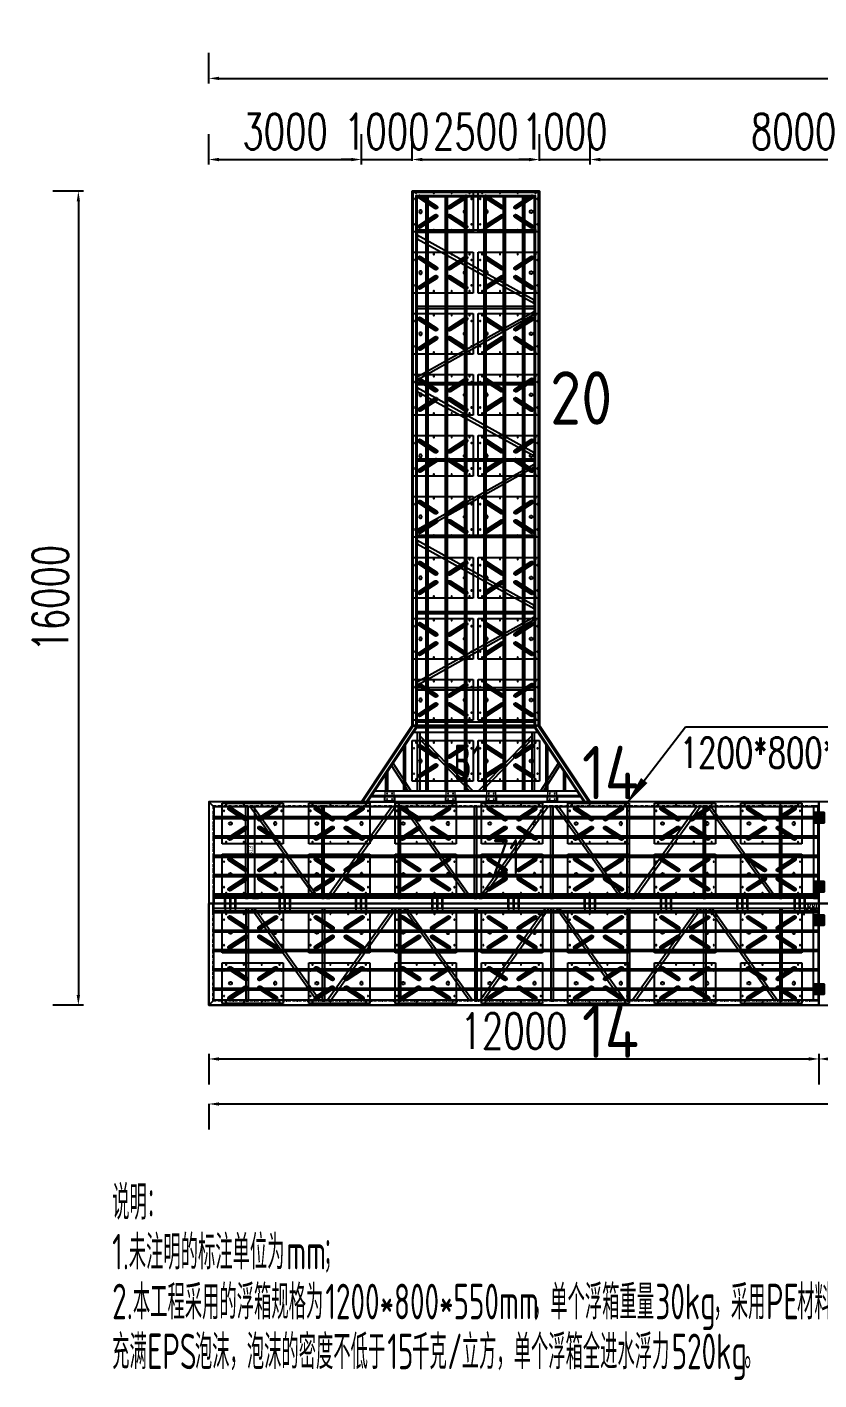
# Model space of a CAD drawing. Extents: x -89702 to 926017, y -610001 to -56924.
# Drawn here: x 871800 to 887376, y -236996 to -210400 of the extents above; entities that cross this region are included whole.
import ezdxf

# ---------------------------------------------------------------- set-up
doc = ezdxf.new("R2010")
doc.units = 0
doc.header["$LTSCALE"] = 10
doc.header["$MEASUREMENT"] = 0
doc.linetypes.add('__BORDER__', pattern=[21, 6, -3, 6, -3, 0, -3])
for name, color, linetype in [('DIM_LEAD', 3, 'Continuous'), ('L-TEXT文字标注', 7, 'Continuous'), ('PUB_DIM', 3, 'Continuous'), ('PUB_TEXT', 7, 'Continuous'), ('W-_ANTICOLLISION防撞措施', 6, 'Continuous'), ('W-ALUMINUM_FRAME铝架', 30, 'Continuous'), ('W-FLOAT_BOWL浮筒', 253, 'Continuous'), ('W-STEEL_FRAME钢架', 3, 'Continuous'), ('W-STEEL_KEEL钢龙骨', 5, 'Continuous'), ('塑木板', 32, 'Continuous')]:
    doc.layers.add(name, color=color, linetype=linetype)
doc.layers.add('文字标注', color=7, linetype='Continuous', lineweight=18)
doc.styles.add('_TCH_DIM', font='SIMPLEX', dxfattribs={"bigfont": 'GBCBIG'})
doc.styles.add('_TCH_DIM_T3', font='arial.ttf', dxfattribs={"width": 0.705882})
doc.styles.get("Standard").update_dxf_attribs({"font": 'gbenor.shx', "bigfont": 'gbcbig.shx'})
doc.styles.add('STANDARD_T3', font='simplex.shx', dxfattribs={"width": 0.7, "bigfont": 'gbcbig.shx'})
doc.dimstyles.new('_TCH_ARCH&&30', dxfattribs={"dimtxt": 89.25, "dimasz": 30, "dimexe": 75, "dimexo": 90, "dimgap": 37.875, "dimtad": 1, "dimdec": 0, "dimzin": 0, "dimdsep": 46, "dimtxsty": '_TCH_DIM_T3', "dimblk": 'ARCHTICK', "dimcen": 0.09, "dimclrt": 7, "dimazin": 2, "dimtfac": 1, "dimtdec": 0, "dimtix": 1, "dimtmove": 2, "dimatfit": 3, "dimfxl": 0, "dimtolj": 1, "dimtzin": 0, "dimarcsym": 0})
doc.dimstyles.new('W&&200', dxfattribs={"dimtxt": 700, "dimasz": 200, "dimexe": 500, "dimexo": 600, "dimgap": 200, "dimtad": 1, "dimdec": 0, "dimzin": 0, "dimdsep": 46, "dimtxsty": 'STANDARD_T3', "dimcen": 0.09, "dimclrd": 1, "dimclre": 1, "dimclrt": 7, "dimazin": 2, "dimtfac": 1, "dimtdec": 0, "dimtix": 1, "dimtmove": 2, "dimatfit": 3, "dimfxl": 0, "dimtolj": 1, "dimtzin": 0, "dimarcsym": 0})
doc.dimstyles.new('W&&30', dxfattribs={"dimtxt": 105, "dimasz": 30, "dimexe": 75, "dimexo": 90, "dimgap": 30, "dimtad": 1, "dimdec": 0, "dimzin": 0, "dimdsep": 46, "dimtxsty": 'STANDARD_T3', "dimcen": 0.09, "dimclrd": 1, "dimclre": 1, "dimclrt": 7, "dimazin": 2, "dimtfac": 1, "dimtdec": 0, "dimtix": 1, "dimtmove": 2, "dimatfit": 3, "dimfxl": 0, "dimtolj": 1, "dimtzin": 0, "dimarcsym": 0})

# ---------------------------------------------------------------- blocks, each defined once
blk = doc.blocks.new('fx1200')
for p, q in [((1200, 276), (0, 276)), ((0, 276), (0, -524)), ((1200, -524), (1200, 276)), ((121, 187), (116, 177)), ((116, 177), (118, 165)), ((118, 165), (121, 155)), ((128, 196), (121, 187)), ((121, 155), (129, 147)), ((126, 172), (129, 182)), ((128, 162), (126, 172)), ((139, 201), (128, 196)), ((134, 155), (128, 162)), ((129, 182), (136, 190)), ((129, 172), (131, 180)), ((131, 164), (129, 172)), ((137, 159), (129, 147)), ((129, 147), (453, -63)), ((131, 180), (137, 187)), ((137, 159), (131, 164)), ((134, 155), (458, -56)), ((136, 190), (145, 192)), ((137, 187), (145, 189)), ((153, 185), (137, 159)), ((461, -53), (137, 159)), ((150, 201), (139, 201)), ((145, 192), (155, 189)), ((145, 189), (153, 185)), ((159, 197), (150, 201)), ((159, 197), (153, 185)), ((153, 185), (477, -24)), ((478, -21), (155, 189)), ((483, -12), (159, 197)), ((1041, 197), (717, -12)), ((1045, 189), (722, -21)), ((723, -24), (1047, 185)), ((1064, 159), (741, -53)), ((742, -56), (1066, 155)), ((747, -63), (1071, 147)), ((1052, 201), (1041, 197)), ((1047, 185), (1041, 197)), ((1045, 189), (1055, 192)), ((1047, 185), (1055, 189)), ((1047, 185), (1064, 159)), ((1063, 201), (1052, 201)), ((1055, 192), (1064, 190)), ((1055, 189), (1063, 187)), ((1072, 196), (1063, 201)), ((1063, 187), (1069, 180)), ((1064, 190), (1072, 182)), ((1069, 164), (1064, 159)), ((1064, 159), (1071, 147)), ((1072, 162), (1066, 155)), ((1069, 180), (1071, 172)), ((1071, 172), (1069, 164)), ((1071, 147), (1079, 155)), ((1080, 187), (1072, 196)), ((1072, 182), (1076, 172)), ((1076, 172), (1072, 162)), ((1079, 155), (1084, 165)), ((1084, 177), (1080, 187)), ((1084, 165), (1084, 177)), ((453, -184), (129, -393)), ((132, -123), (134, -113)), ((134, -135), (132, -123)), ((134, -113), (140, -103)), ((140, -145), (134, -135)), ((458, -192), (134, -402)), ((137, -405), (461, -195)), ((140, -103), (150, -96)), ((150, -150), (140, -145)), ((150, -96), (161, -95)), ((161, -153), (150, -150)), ((477, -222), (153, -433)), ((155, -437), (478, -225)), ((159, -443), (483, -234)), ((161, -95), (171, -96)), ((171, -150), (161, -153)), ((171, -96), (180, -103)), ((180, -145), (171, -150)), ((180, -103), (187, -113)), ((187, -135), (180, -145)), ((187, -113), (188, -123)), ((188, -123), (187, -135)), ((461, -53), (453, -63)), ((453, -63), (464, -68)), ((464, -180), (453, -184)), ((453, -184), (461, -195)), ((467, -59), (458, -56)), ((458, -192), (467, -189)), ((461, -53), (477, -24)), ((469, -54), (461, -53)), ((461, -195), (469, -192)), ((461, -195), (477, -222)), ((464, -68), (475, -68)), ((475, -180), (464, -180)), ((478, -56), (467, -59)), ((467, -189), (478, -190)), ((475, -53), (469, -54)), ((469, -192), (475, -194)), ((482, -48), (475, -53)), ((475, -68), (485, -63)), ((485, -185), (475, -180)), ((475, -194), (482, -200)), ((483, -12), (477, -24)), ((477, -24), (482, -31)), ((482, -217), (477, -222)), ((477, -222), (483, -234)), ((478, -21), (485, -29)), ((485, -49), (478, -56)), ((478, -190), (485, -199)), ((485, -219), (478, -225)), ((482, -31), (485, -39)), ((485, -39), (482, -48)), ((482, -200), (485, -209)), ((485, -209), (482, -217)), ((491, -21), (483, -12)), ((483, -234), (491, -225)), ((485, -29), (488, -39)), ((488, -39), (485, -49)), ((485, -63), (493, -54)), ((493, -194), (485, -185)), ((485, -199), (488, -209)), ((488, -209), (485, -219)), ((496, -31), (491, -21)), ((491, -225), (496, -215)), ((493, -54), (496, -43)), ((496, -204), (493, -194)), ((496, -43), (496, -31)), ((496, -215), (496, -204)), ((709, -21), (704, -31)), ((704, -31), (704, -43)), ((704, -43), (707, -54)), ((707, -194), (704, -204)), ((704, -204), (704, -215)), ((704, -215), (709, -225)), ((707, -54), (715, -63)), ((715, -185), (707, -194)), ((717, -12), (709, -21)), ((709, -225), (717, -234)), ((712, -39), (715, -29)), ((715, -49), (712, -39)), ((712, -209), (715, -199)), ((715, -219), (712, -209)), ((715, -29), (722, -21)), ((723, -56), (715, -49)), ((715, -63), (725, -68)), ((725, -180), (715, -185)), ((715, -199), (723, -190)), ((722, -225), (715, -219)), ((717, -12), (723, -24)), ((717, -39), (718, -31)), ((718, -48), (717, -39)), ((717, -209), (718, -200)), ((718, -217), (717, -209)), ((723, -222), (717, -234)), ((717, -234), (1041, -443)), ((718, -31), (723, -24)), ((725, -53), (718, -48)), ((718, -200), (725, -194)), ((723, -222), (718, -217)), ((722, -225), (1045, -437)), ((741, -53), (723, -24)), ((733, -59), (723, -56)), ((723, -190), (733, -189)), ((741, -195), (723, -222)), ((1047, -433), (723, -222)), ((733, -54), (725, -53)), ((725, -68), (736, -68)), ((736, -180), (725, -180)), ((725, -194), (733, -192)), ((741, -53), (733, -54)), ((742, -56), (733, -59)), ((733, -189), (742, -192)), ((733, -192), (741, -195)), ((736, -68), (747, -63)), ((747, -184), (736, -180)), ((741, -53), (747, -63)), ((747, -184), (741, -195)), ((741, -195), (1064, -405)), ((1066, -402), (742, -192)), ((1071, -393), (747, -184)), ((1015, -113), (1012, -123)), ((1012, -123), (1015, -135)), ((1020, -103), (1015, -113)), ((1015, -135), (1020, -145)), ((1029, -96), (1020, -103)), ((1020, -145), (1029, -150)), ((1041, -95), (1029, -96)), ((1029, -150), (1041, -153)), ((1050, -96), (1041, -95)), ((1041, -153), (1050, -150)), ((1060, -103), (1050, -96)), ((1050, -150), (1060, -145)), ((1066, -113), (1060, -103)), ((1060, -145), (1066, -135)), ((1068, -123), (1066, -113)), ((1066, -135), (1068, -123)), ((0, -524), (1200, -524)), ((118, -412), (116, -423)), ((116, -423), (121, -435)), ((121, -402), (118, -412)), ((129, -393), (121, -402)), ((121, -435), (128, -443)), ((126, -420), (128, -410)), ((129, -430), (126, -420)), ((128, -410), (134, -402)), ((128, -443), (139, -448)), ((129, -393), (137, -405)), ((129, -420), (131, -412)), ((131, -428), (129, -420)), ((136, -437), (129, -430)), ((131, -412), (137, -405)), ((137, -433), (131, -428)), ((145, -438), (136, -437)), ((153, -433), (137, -405)), ((145, -435), (137, -433)), ((139, -448), (150, -448)), ((153, -433), (145, -435)), ((155, -437), (145, -438)), ((150, -448), (159, -443)), ((153, -433), (159, -443)), ((1041, -443), (1047, -433)), ((1041, -443), (1052, -448)), ((1055, -438), (1045, -437)), ((1047, -433), (1064, -405)), ((1055, -435), (1047, -433)), ((1052, -448), (1063, -448)), ((1063, -433), (1055, -435)), ((1064, -437), (1055, -438)), ((1069, -428), (1063, -433)), ((1063, -448), (1072, -443)), ((1071, -393), (1064, -405)), ((1064, -405), (1069, -412)), ((1072, -430), (1064, -437)), ((1066, -402), (1072, -410)), ((1069, -412), (1071, -420)), ((1071, -420), (1069, -428)), ((1079, -402), (1071, -393)), ((1072, -410), (1076, -420)), ((1076, -420), (1072, -430)), ((1072, -443), (1080, -435)), ((1084, -412), (1079, -402)), ((1080, -435), (1084, -423)), ((1084, -423), (1084, -412))]:
    blk.add_line(p, q)
for centre in [(35, 126), (75, 241), (425, 241), (775, 241), (1125, 241), (1165, 126), (35, -374), (75, -489), (425, -489), (775, -489), (1125, -489), (1165, -374)]:
    blk.add_circle(centre, 7)
blk = doc.blocks.new('*U2210')
at = {"layer": 'W-FLOAT_BOWL浮筒', "xscale": -1, "rotation": 180}
for p in [(-1250, -124), (50, -124)]:
    blk.add_blockref('fx1200', p, dxfattribs=at)
blk = doc.blocks.new('*U2211')
at = {"layer": 'W-FLOAT_BOWL浮筒', "color": 0, "linetype": 'ByBlock', "lineweight": -2, "transparency": 16777216}
for p in [(0, 0), (0, -1200), (0, -2400), (0, -3600), (0, -4800), (0, -6000), (0, -7200), (0, -8400), (0, -9600), (0, -10800)]:
    blk.add_blockref('*U2210', p, dxfattribs=at)
blk = doc.blocks.new('*D2281')
at = {"layer": 'Defpoints', "color": 0, "linetype": 'ByBlock', "transparency": 16777216}
for p in [(875376, -229628), (887376, -229628), (887376, -230686)]:
    blk.add_point(p, dxfattribs=at)
at = {"layer": 'W-_ANTICOLLISION防撞措施', "color": 1, "linetype": 'ByBlock', "lineweight": -2, "transparency": 16777216}
for p, q in [((875376, -230586), (875376, -231186)), ((887376, -230586), (887376, -231186)), ((875576, -230686), (887176, -230686))]:
    blk.add_line(p, q, dxfattribs=at)
at = {"layer": 'W-_ANTICOLLISION防撞措施', "color": 1, "linetype": 'ByBlock', "transparency": 16777216}
for points in [[(875576, -230652), (875576, -230719), (875376, -230686)], [(887176, -230652), (887176, -230719), (887376, -230686)]]:
    blk.add_solid(points, dxfattribs=at)
at = {"layer": 'W-_ANTICOLLISION防撞措施', "color": 7, "linetype": 'ByBlock', "transparency": 16777216, "insert": (881376, -230136), "char_height": 700, "attachment_point": 5, "style": 'STANDARD_T3'}
blk.add_mtext('\\A1;12000', dxfattribs=at)
blk = doc.blocks.new('*D2282')
at = {"layer": 'Defpoints', "color": 0, "linetype": 'ByBlock', "transparency": 16777216}
for p in [(887376, -229628), (898876, -229628), (898876, -230686)]:
    blk.add_point(p, dxfattribs=at)
at = {"layer": 'W-_ANTICOLLISION防撞措施', "color": 1, "linetype": 'ByBlock', "lineweight": -2, "transparency": 16777216}
for p, q in [((887376, -230586), (887376, -231186)), ((898876, -230586), (898876, -231186)), ((887576, -230686), (898676, -230686))]:
    blk.add_line(p, q, dxfattribs=at)
at = {"layer": 'W-_ANTICOLLISION防撞措施', "color": 1, "linetype": 'ByBlock', "transparency": 16777216}
for points in [[(887576, -230652), (887576, -230719), (887376, -230686)], [(898676, -230652), (898676, -230719), (898876, -230686)]]:
    blk.add_solid(points, dxfattribs=at)
at = {"layer": 'W-_ANTICOLLISION防撞措施', "color": 7, "linetype": 'ByBlock', "transparency": 16777216, "insert": (893126, -230136), "char_height": 700, "attachment_point": 5, "style": 'STANDARD_T3'}
blk.add_mtext('\\A1;11500', dxfattribs=at)
blk = doc.blocks.new('01')
h = blk.add_hatch()
h.set_pattern_fill('HOUND', color=77, scale=5)
h.set_pattern_definition([(0, (0, 0), (31.75, 7.9375), [127, -63.5]), (90, (0, 0), (-7.9375, -31.75), [127, -63.5])])
h.paths.add_polyline_path([(50227, 12928), (50227, 12728), (50427, 12728), (50427, 12928)])
h.paths.add_polyline_path([(50382, 12893, -1), (50402, 12893, -1)], flags=16)
h.paths.add_polyline_path([(50252, 12893, -1), (50272, 12893, -1)], flags=16)
h.paths.add_polyline_path([(50402, 12763, -1), (50382, 12763, -1)], flags=16)
h.paths.add_polyline_path([(50272, 12763, -1), (50252, 12763, -1)], flags=16)
at = {"color": 251}
blk.add_lwpolyline([(50227, 12928), (50427, 12928), (50427, 12728), (50227, 12728)], close=True, dxfattribs=at)
at = {"color": 6}
for centre in [(50262, 12893), (50262, 12763), (50392, 12893), (50392, 12763)]:
    blk.add_circle(centre, 10, dxfattribs=at)
blk = doc.blocks.new('*D2304')
at = {"layer": 'Defpoints', "color": 0, "transparency": 16777216}
for p in [(887376, -227628), (887076, -227728), (887076, -227781)]:
    blk.add_point(p, dxfattribs=at)
at = {"layer": 'W-STEEL_FRAME钢架', "color": 1, "lineweight": -2, "transparency": 16777216}
for p, q in [((887076, -227818), (887076, -227856)), ((887346, -227781), (887106, -227781)), ((887376, -227718), (887376, -227856))]:
    blk.add_line(p, q, dxfattribs=at)
at = {"layer": 'W-STEEL_FRAME钢架', "color": 1, "transparency": 16777216}
for points in [[(887106, -227776), (887106, -227786), (887076, -227781)], [(887346, -227776), (887346, -227786), (887376, -227781)]]:
    blk.add_solid(points, dxfattribs=at)
at = {"layer": 'W-STEEL_FRAME钢架', "color": 7, "transparency": 16777216, "insert": (887226, -227698), "char_height": 105, "attachment_point": 5, "style": 'STANDARD_T3'}
blk.add_mtext('\\A1;300', dxfattribs=at)
blk = doc.blocks.new('*U2225')
at = {"color": 4}
blk.add_lwpolyline([(5957, 18), (-5957, 17), (-5957, -18), (5957, -17)], close=True, dxfattribs=at)
blk = doc.blocks.new('*U2226')
at = {"layer": 'W-STEEL_KEEL钢龙骨', "color": 0, "linetype": 'ByBlock', "lineweight": -2, "transparency": 16777216}
for p in [(0, 1520), (0, 1140), (0, 760), (0, 380), (0, 0)]:
    blk.add_blockref('*U2225', p, dxfattribs=at)
blk = doc.blocks.new('*U2223')
at = {"color": 1}
blk.add_lwpolyline([(25, 906.5), (-25, 906.5), (-25, -906.5), (25, -906.5)], close=True, dxfattribs=at)
blk = doc.blocks.new('*U2224')
at = {"layer": 'W-ALUMINUM_FRAME铝架', "color": 0, "linetype": 'ByBlock', "lineweight": -2, "transparency": 16777216}
for p in [(0, 0), (1500, 0), (3000, 0), (4500, 0), (6000, 0), (7500, 0), (9000, 0), (10500, 0)]:
    blk.add_blockref('*U2223', p, dxfattribs=at)
blk = doc.blocks.new('1')
at = {"lineweight": -3}
for p, q in [((-1521938, 1214338), (-1521935, 1214338)), ((-1521938, 1214336), (-1521931, 1214336)), ((-1521938, 1214336), (-1521914, 1214336)), ((-1521938, 1214136), (-1521931, 1214136)), ((-1521938, 1214136), (-1521914, 1214136)), ((-1521938, 1214134), (-1521935, 1214134)), ((-1521936, 1214341), (-1521936, 1214346)), ((-1521936, 1214346), (-1521916, 1214346)), ((-1521935, 1214341), (-1521936, 1214341)), ((-1521935, 1214131), (-1521936, 1214131)), ((-1521936, 1214131), (-1521936, 1214126)), ((-1521936, 1214126), (-1521916, 1214126)), ((-1521934, 1214347), (-1521932, 1214347)), ((-1521934, 1214125), (-1521932, 1214125)), ((-1521933, 1214352), (-1521931, 1214355)), ((-1521933, 1214136), (-1521933, 1214352)), ((-1521919, 1214352), (-1521933, 1214352)), ((-1521932, 1214347), (-1521919, 1214347)), ((-1521932, 1214346), (-1521932, 1214341)), ((-1521932, 1214126), (-1521932, 1214131)), ((-1521932, 1214125), (-1521919, 1214125)), ((-1521921, 1214355), (-1521931, 1214355)), ((-1521919, 1214352), (-1521921, 1214355)), ((-1521919, 1214347), (-1521921, 1214347)), ((-1521921, 1214346), (-1521921, 1214341)), ((-1521921, 1214126), (-1521921, 1214131)), ((-1521919, 1214125), (-1521921, 1214125)), ((-1521919, 1214136), (-1521919, 1214352)), ((-1521917, 1214341), (-1521916, 1214341)), ((-1521914, 1214338), (-1521917, 1214338)), ((-1521914, 1214134), (-1521917, 1214134)), ((-1521917, 1214131), (-1521916, 1214131)), ((-1521916, 1214341), (-1521916, 1214346)), ((-1521916, 1214131), (-1521916, 1214126))]:
    blk.add_line(p, q, dxfattribs=at)
at = {"color": 1}
for p, q in [((-1521936, 1214346), (-1521934, 1214347)), ((-1521919, 1214347), (-1521916, 1214346))]:
    blk.add_line(p, q, dxfattribs=at)
at = {"color": 6, "lineweight": -3}
for p, q in [((-1521931, 1214136), (-1521931, 1214355)), ((-1521921, 1214136), (-1521921, 1214355))]:
    blk.add_line(p, q, dxfattribs=at)
at = {"lineweight": -3}
for points in [[(-1521933, 1214336), (-1521938, 1214336), (-1521938, 1214338), (-1521914, 1214338), (-1521914, 1214336), (-1521919, 1214336)], [(-1521933, 1214136), (-1521938, 1214136), (-1521938, 1214134), (-1521914, 1214134), (-1521914, 1214136), (-1521919, 1214136)], [(-1521935, 1214338), (-1521935, 1214341), (-1521917, 1214341), (-1521917, 1214338)], [(-1521935, 1214134), (-1521935, 1214131), (-1521917, 1214131), (-1521917, 1214134)]]:
    blk.add_lwpolyline(points, dxfattribs=at)
for centre, radius, start, end in [((-1521934, 1214129), 3.22, 223.6028, 316.3972), ((-1521926, 1214140), 14.7, 248.7607, 291.2393), ((-1521919, 1214129), 3.22, 223.6028, 316.3972)]:
    blk.add_arc(centre, radius, start, end, dxfattribs=at)
blk = doc.blocks.new('*U2221')
at = {"color": 4}
blk.add_lwpolyline([(-5957, 18), (5957, 17), (5957, -18), (-5957, -17)], close=True, dxfattribs=at)
blk = doc.blocks.new('*U2222')
at = {"layer": 'W-STEEL_KEEL钢龙骨', "color": 0, "linetype": 'ByBlock', "lineweight": -2, "transparency": 16777216}
for p in [(0, 1520), (0, 1140), (0, 760), (0, 380), (0, 0)]:
    blk.add_blockref('*U2221', p, dxfattribs=at)
blk = doc.blocks.new('*U2219')
at = {"color": 1}
blk.add_lwpolyline([(25, 906.5), (-25, 906.5), (-25, -906.5), (25, -906.5)], close=True, dxfattribs=at)
blk = doc.blocks.new('*U2220')
at = {"layer": 'W-ALUMINUM_FRAME铝架', "color": 0, "linetype": 'ByBlock', "lineweight": -2, "transparency": 16777216}
for p in [(0, 0), (1500, 0), (3000, 0), (4500, 0), (6000, 0), (7500, 0), (9000, 0), (10500, 0)]:
    blk.add_blockref('*U2219', p, dxfattribs=at)
blk = doc.blocks.new('*U1329')
at = {"color": 1, "lineweight": 5}
blk.add_lwpolyline([(-87, -84.75), (87, -84.75, 0.41421356), (92, -79.75), (92, 79.75, 0.41421356), (87, 84.75), (-87, 84.75, 0.41421356), (-92, 79.75), (-92, -79.75, 0.41421356)], format="xyb", close=True, dxfattribs=at)
for centre in [(-55, 50.25), (55, 50.25), (-55, -49.75), (55, -49.75)]:
    blk.add_circle(centre, 10, dxfattribs=at)
blk = doc.blocks.new('*U2250')
at = {"layer": 'W-STEEL_FRAME钢架', "color": 1, "linetype": 'ByBlock'}
blk.add_lwpolyline([(-25, 1150), (25, 1150), (25, -1150), (-25, -1150)], close=True, dxfattribs=at)
blk = doc.blocks.new('*U2234')
at = {"layer": 'W-ALUMINUM_FRAME铝架', "color": 0, "linetype": 'ByBlock', "lineweight": -2, "transparency": 16777216}
for p in [(0, 0), (1500, 0), (3000, 0), (4500, 0), (6000, 0), (7500, 0), (9000, 0)]:
    blk.add_blockref('*U2250', p, dxfattribs=at)
blk = doc.blocks.new('*U2235')
at = {"layer": 'W-STEEL_KEEL钢龙骨', "color": 4}
blk.add_lwpolyline([(5846, -18), (-5847, -18), (-5847, 17), (5846, 17)], close=True, dxfattribs=at)
blk = doc.blocks.new('*U2236')
at = {"layer": 'PUB_DIM', "color": 0, "linetype": 'ByBlock', "lineweight": -2, "transparency": 16777216}
for p in [(0, 1900), (0, 1520), (0, 1140), (0, 760), (0, 380), (0, 0)]:
    blk.add_blockref('*U2235', p, dxfattribs=at)
blk = doc.blocks.new('*D2306')
at = {"layer": 'Defpoints', "color": 0, "transparency": 16777216}
for p in [(879376, -213628), (872809, -229628), (875376, -229628)]:
    blk.add_point(p, dxfattribs=at)
at = {"layer": 'W-FLOAT_BOWL浮筒', "color": 1, "lineweight": -2, "transparency": 16777216}
for p, q in [((872909, -213628), (872309, -213628)), ((872809, -213828), (872809, -229428)), ((872909, -229628), (872309, -229628))]:
    blk.add_line(p, q, dxfattribs=at)
at = {"layer": 'W-FLOAT_BOWL浮筒', "color": 1, "transparency": 16777216}
for points in [[(872776, -213828), (872842, -213828), (872809, -213628)], [(872776, -229428), (872842, -229428), (872809, -229628)]]:
    blk.add_solid(points, dxfattribs=at)
at = {"layer": 'W-FLOAT_BOWL浮筒', "color": 7, "transparency": 16777216, "insert": (872259, -221628), "char_height": 700, "attachment_point": 5, "rotation": 90, "style": 'STANDARD_T3'}
blk.add_mtext('\\A1;16000', dxfattribs=at)
blk = doc.blocks.new('*D2316')
at = {"layer": 'Defpoints', "color": 0, "transparency": 16777216}
for p in [(878376, -213004), (875376, -225628), (878376, -225628)]:
    blk.add_point(p, dxfattribs=at)
at = {"layer": 'L-TEXT文字标注', "color": 1, "lineweight": -2, "transparency": 16777216}
for p, q in [((875376, -213104), (875376, -212504)), ((878376, -213104), (878376, -212504)), ((875576, -213004), (878176, -213004))]:
    blk.add_line(p, q, dxfattribs=at)
at = {"layer": 'L-TEXT文字标注', "color": 1, "transparency": 16777216}
for points in [[(875576, -212971), (875576, -213038), (875376, -213004)], [(878176, -212971), (878176, -213038), (878376, -213004)]]:
    blk.add_solid(points, dxfattribs=at)
at = {"layer": 'L-TEXT文字标注', "color": 7, "transparency": 16777216, "insert": (876876, -212454), "char_height": 700, "attachment_point": 5, "style": 'STANDARD_T3'}
blk.add_mtext('\\A1;3000', dxfattribs=at)
blk = doc.blocks.new('*D2317')
at = {"layer": 'Defpoints', "color": 0, "transparency": 16777216}
for p in [(879376, -213004), (879376, -213628), (878376, -225628)]:
    blk.add_point(p, dxfattribs=at)
at = {"layer": 'L-TEXT文字标注', "color": 1, "lineweight": -2, "transparency": 16777216}
for p, q in [((878376, -213104), (878376, -212504)), ((879376, -213028), (879376, -212504)), ((878176, -213004), (877976, -213004)), ((878376, -213004), (879376, -213004)), ((879576, -213004), (879776, -213004))]:
    blk.add_line(p, q, dxfattribs=at)
at = {"layer": 'L-TEXT文字标注', "color": 1, "transparency": 16777216}
for points in [[(878176, -212971), (878176, -213038), (878376, -213004)], [(879576, -212971), (879576, -213038), (879376, -213004)]]:
    blk.add_solid(points, dxfattribs=at)
at = {"layer": 'L-TEXT文字标注', "color": 7, "transparency": 16777216, "insert": (878876, -212454), "char_height": 700, "attachment_point": 5, "style": 'STANDARD_T3'}
blk.add_mtext('\\A1;1000', dxfattribs=at)
blk = doc.blocks.new('*D2318')
at = {"layer": 'Defpoints', "color": 0, "transparency": 16777216}
for p in [(881876, -213004), (879376, -213628), (881876, -213628)]:
    blk.add_point(p, dxfattribs=at)
at = {"layer": 'L-TEXT文字标注', "color": 1, "lineweight": -2, "transparency": 16777216}
for p, q in [((879376, -213028), (879376, -212504)), ((881876, -213028), (881876, -212504)), ((879576, -213004), (881676, -213004))]:
    blk.add_line(p, q, dxfattribs=at)
at = {"layer": 'L-TEXT文字标注', "color": 1, "transparency": 16777216}
for points in [[(879576, -212971), (879576, -213038), (879376, -213004)], [(881676, -212971), (881676, -213038), (881876, -213004)]]:
    blk.add_solid(points, dxfattribs=at)
at = {"layer": 'L-TEXT文字标注', "color": 7, "transparency": 16777216, "insert": (880626, -212454), "char_height": 700, "attachment_point": 5, "style": 'STANDARD_T3'}
blk.add_mtext('\\A1;2500', dxfattribs=at)
blk = doc.blocks.new('*D2319')
at = {"layer": 'Defpoints', "color": 0, "transparency": 16777216}
for p in [(882876, -213004), (881876, -213628), (882876, -225628)]:
    blk.add_point(p, dxfattribs=at)
at = {"layer": 'L-TEXT文字标注', "color": 1, "lineweight": -2, "transparency": 16777216}
for p, q in [((881876, -213028), (881876, -212504)), ((882876, -213104), (882876, -212504)), ((881676, -213004), (881476, -213004)), ((881876, -213004), (882876, -213004)), ((883076, -213004), (883276, -213004))]:
    blk.add_line(p, q, dxfattribs=at)
at = {"layer": 'L-TEXT文字标注', "color": 1, "transparency": 16777216}
for points in [[(881676, -212971), (881676, -213038), (881876, -213004)], [(883076, -212971), (883076, -213038), (882876, -213004)]]:
    blk.add_solid(points, dxfattribs=at)
at = {"layer": 'L-TEXT文字标注', "color": 7, "transparency": 16777216, "insert": (882376, -212454), "char_height": 700, "attachment_point": 5, "style": 'STANDARD_T3'}
blk.add_mtext('\\A1;1000', dxfattribs=at)
blk = doc.blocks.new('*D2320')
at = {"layer": 'Defpoints', "color": 0, "transparency": 16777216}
for p in [(890876, -213004), (882876, -225628), (890876, -225628)]:
    blk.add_point(p, dxfattribs=at)
at = {"layer": 'L-TEXT文字标注', "color": 1, "lineweight": -2, "transparency": 16777216}
for p, q in [((882876, -213104), (882876, -212504)), ((890876, -213104), (890876, -212504)), ((883076, -213004), (890676, -213004))]:
    blk.add_line(p, q, dxfattribs=at)
at = {"layer": 'L-TEXT文字标注', "color": 1, "transparency": 16777216}
for points in [[(883076, -212971), (883076, -213038), (882876, -213004)], [(890676, -212971), (890676, -213038), (890876, -213004)]]:
    blk.add_solid(points, dxfattribs=at)
at = {"layer": 'L-TEXT文字标注', "color": 7, "transparency": 16777216, "insert": (886876, -212454), "char_height": 700, "attachment_point": 5, "style": 'STANDARD_T3'}
blk.add_mtext('\\A1;8000', dxfattribs=at)
blk = doc.blocks.new('*D2307')
at = {"layer": 'Defpoints', "color": 0, "transparency": 16777216}
for p in [(910876, -211409), (875376, -212504), (910876, -212504)]:
    blk.add_point(p, dxfattribs=at)
at = {"layer": 'L-TEXT文字标注', "color": 1, "lineweight": -2, "transparency": 16777216}
for p, q in [((875376, -211509), (875376, -210909)), ((910876, -211509), (910876, -210909)), ((875576, -211409), (910676, -211409))]:
    blk.add_line(p, q, dxfattribs=at)
at = {"layer": 'L-TEXT文字标注', "color": 1, "transparency": 16777216}
for points in [[(875576, -211376), (875576, -211442), (875376, -211409)], [(910676, -211376), (910676, -211442), (910876, -211409)]]:
    blk.add_solid(points, dxfattribs=at)
at = {"layer": 'L-TEXT文字标注', "color": 7, "transparency": 16777216, "insert": (893126, -210859), "char_height": 700, "attachment_point": 5, "style": 'STANDARD_T3'}
blk.add_mtext('\\A1;35500', dxfattribs=at)
blk = doc.blocks.new('*D2309')
at = {"layer": 'Defpoints', "color": 0, "linetype": 'ByBlock', "transparency": 16777216}
for p in [(875376, -231186), (910876, -231186), (910876, -231571)]:
    blk.add_point(p, dxfattribs=at)
at = {"layer": 'W-_ANTICOLLISION防撞措施', "color": 1, "linetype": 'ByBlock', "lineweight": -2, "transparency": 16777216}
for p, q in [((875376, -231571), (875376, -232071)), ((875576, -231571), (891829, -231571)), ((910676, -231571), (894423, -231571)), ((910876, -231571), (910876, -232071))]:
    blk.add_line(p, q, dxfattribs=at)
at = {"layer": 'W-_ANTICOLLISION防撞措施', "color": 1, "linetype": 'ByBlock', "transparency": 16777216}
for points in [[(875576, -231538), (875576, -231604), (875376, -231571)], [(910676, -231538), (910676, -231604), (910876, -231571)]]:
    blk.add_solid(points, dxfattribs=at)
at = {"layer": 'W-_ANTICOLLISION防撞措施', "color": 7, "linetype": 'ByBlock', "transparency": 16777216, "insert": (893126, -231571), "char_height": 700, "attachment_point": 5, "style": 'STANDARD_T3'}
blk.add_mtext('\\A1;35500', dxfattribs=at)
blk = doc.blocks.new('*U2340')
at = {"layer": 'W-FLOAT_BOWL浮筒', "xscale": -1}
blk.add_blockref('fx1200', (600, 124), dxfattribs=at)
blk = doc.blocks.new('*U2341')
at = {"layer": '文字标注', "color": 0, "linetype": 'ByBlock', "lineweight": -2, "transparency": 16777216}
blk.add_blockref('*U2340', (0, 0), dxfattribs=at)
blk = doc.blocks.new('*U2342')
at = {"layer": 'W-FLOAT_BOWL浮筒', "xscale": -1}
blk.add_blockref('fx1200', (600, 124), dxfattribs=at)
blk = doc.blocks.new('*U2343')
at = {"layer": '文字标注', "color": 0, "linetype": 'ByBlock', "lineweight": -2, "transparency": 16777216}
blk.add_blockref('*U2342', (0, 0), dxfattribs=at)
blk = doc.blocks.new('*U2338')
at = {"layer": '文字标注'}
for name, p in [('*U2341', (0, 500)), ('*U2343', (0, -500))]:
    blk.add_blockref(name, p, dxfattribs=at)
blk = doc.blocks.new('*U2339')
at = {"layer": '文字标注', "color": 0, "linetype": 'ByBlock', "lineweight": -2, "transparency": 16777216}
for p in [(0, 0), (1700, 0), (3400, 0), (5100, 0), (6800, 0), (8500, 0), (10200, 0)]:
    blk.add_blockref('*U2338', p, dxfattribs=at)
blk = doc.blocks.new('*U2346')
at = {"layer": 'W-FLOAT_BOWL浮筒', "xscale": -1}
blk.add_blockref('fx1200', (600, 124), dxfattribs=at)
blk = doc.blocks.new('*U2347')
at = {"layer": '文字标注', "color": 0, "linetype": 'ByBlock', "lineweight": -2, "transparency": 16777216}
blk.add_blockref('*U2346', (0, 0), dxfattribs=at)
blk = doc.blocks.new('*U2348')
at = {"layer": 'W-FLOAT_BOWL浮筒', "xscale": -1}
blk.add_blockref('fx1200', (600, 124), dxfattribs=at)
blk = doc.blocks.new('*U2349')
at = {"layer": '文字标注', "color": 0, "linetype": 'ByBlock', "lineweight": -2, "transparency": 16777216}
blk.add_blockref('*U2348', (0, 0), dxfattribs=at)
blk = doc.blocks.new('*U2344')
at = {"layer": '文字标注'}
for name, p in [('*U2347', (0, 500)), ('*U2349', (0, -500))]:
    blk.add_blockref(name, p, dxfattribs=at)
blk = doc.blocks.new('*U2345')
at = {"layer": '文字标注', "color": 0, "linetype": 'ByBlock', "lineweight": -2, "transparency": 16777216}
for p in [(0, 0), (1700, 0), (3400, 0), (5100, 0), (6800, 0), (8500, 0), (10200, 0)]:
    blk.add_blockref('*U2344', p, dxfattribs=at)
blk = doc.blocks.new('_ArchTick')
at = {"color": 0, "linetype": 'ByBlock', "const_width": 0.4}
blk.add_lwpolyline([(-0.5, -0.5), (0.5, 0.5)], dxfattribs=at)
blk = doc.blocks.new('*D2435')
at = {"layer": 'Defpoints', "color": 0, "linetype": 'ByBlock', "transparency": 16777216}
for p in [(876147, -225715), (876278, -225715), (876147, -227528)]:
    blk.add_point(p, dxfattribs=at)
at = {"layer": 'PUB_DIM', "color": 0, "linetype": 'ByBlock', "lineweight": -2, "transparency": 16777216}
for p, q in [((876237, -225715), (876353, -225715)), ((876278, -227528), (876278, -225715)), ((876237, -227528), (876353, -227528))]:
    blk.add_line(p, q, dxfattribs=at)
at = {"layer": 'PUB_DIM', "color": 0, "linetype": 'ByBlock', "lineweight": -2, "transparency": 16777216, "xscale": 30, "yscale": 30, "zscale": 30}
for p, rotation in [((876278, -225715), 90), ((876278, -227528), 270)]:
    blk.add_blockref('_ArchTick', p, dxfattribs=dict(at, rotation=rotation))
at = {"layer": 'PUB_DIM', "color": 7, "linetype": 'ByBlock', "transparency": 16777216, "insert": (876194, -226621), "char_height": 89.2, "attachment_point": 5, "rotation": 90, "style": '_TCH_DIM_T3'}
blk.add_mtext('\\A1;1813', dxfattribs=at)

msp = doc.modelspace()

# ---------------------------------------------------------------- linework, layer by layer
at = {"color": 4}
for p, q in [((879511.6, -213836.4), (879511.6, -213836.4)), ((879376, -224127.9), (879476, -224158.2)), ((881776, -224158.2), (879476, -224158.2)), ((881876, -224127.9), (881776, -224158.2)), ((882876, -225627.9), (878376, -225627.9)), ((878530.5, -225627.9), (882530.5, -225627.9))]:
    msp.add_line(p, q, dxfattribs=at)
at = {"color": 3, "linetype": 'ByBlock', "lineweight": 20, "ltscale": 0.169574}
for p, q in [((879472.7, -224163.2), (881779.3, -224163.2)), ((879472.7, -224163.2), (881779.3, -224163.2)), ((879472.7, -224163.2), (881779.3, -224163.2)), ((879472.7, -224163.2), (881779.3, -224163.2)), ((879476, -224153.2), (881776, -224153.2)), ((879476, -224153.2), (881776, -224153.2)), ((879476, -224153.2), (881776, -224153.2)), ((879476, -224153.2), (881776, -224153.2)), ((879476, -224158.2), (881776, -224158.2)), ((879476, -224158.2), (881776, -224158.2)), ((879476, -224158.2), (881776, -224158.2)), ((879476, -224158.2), (881776, -224158.2)), ((882687.8, -225525.9), (878564.2, -225525.9)), ((882681.1, -225515.9), (878570.8, -225515.9))]:
    msp.add_line(p, q, dxfattribs=at)
at = {"color": 3}
for p, q in [((887376, -225627.9), (875376, -225627.9)), ((875376, -225627.9), (875376, -225727.9)), ((875376, -225627.9), (875376, -227627.9)), ((875376, -225627.9), (875476, -225727.9)), ((887376, -225727.9), (875476, -225727.9)), ((875476, -225727.9), (875476, -227627.9)), ((887376, -225727.9), (887376, -225627.9)), ((875476, -227627.9), (875376, -227627.9)), ((875376, -229627.9), (875376, -227627.9)), ((875476, -227627.9), (875376, -227627.9)), ((875476, -229527.9), (875476, -227627.9)), ((887376, -227627.9), (887376, -227527.9)), ((887376, -227627.9), (887376, -227727.9)), ((875376, -229627.9), (875376, -229527.9)), ((875376, -229627.9), (875476, -229527.9)), ((887376, -229627.9), (875376, -229627.9)), ((887376, -229527.9), (875476, -229527.9)), ((887376, -229527.9), (887376, -229627.9))]:
    msp.add_line(p, q, dxfattribs=at)
at = {"color": 251, "linetype": '__BORDER__'}
for p, q in [((887376, -225714.9), (875463, -225714.9)), ((875463, -225714.9), (875463, -227627.9)), ((875463, -229540.9), (875463, -227627.9)), ((887376, -229540.9), (875463, -229540.9))]:
    msp.add_line(p, q, dxfattribs=at)
at = {"color": 4}
for points in [[(878376, -225627.9), (879376, -224127.9), (879376, -213627.9), (881876, -213627.9), (881876, -224127.9), (882876, -225627.9)], [(878496.2, -225627.9), (879476, -224158.2), (879476, -213727.9), (881776, -213727.9), (881776, -224158.2), (882755.8, -225627.9)], [(878567.5, -225520.9), (882684.5, -225520.9)]]:
    msp.add_lwpolyline(points, dxfattribs=at)
at = {"color": 3}
for points in [[(878400, -225627.9), (879396, -224134), (879396, -213647.9), (881856, -213647.9), (881856, -224134), (882851.9, -225627.9)], [(878472.1, -225627.9), (879456, -224152.2), (879456, -213707.9), (881796, -213707.9), (881796, -224152.2), (882779.8, -225627.9)]]:
    msp.add_lwpolyline(points, dxfattribs=at)
at = {"color": 6}
for points in [[(887358, -225714.9), (887268, -225714.9), (887268, -227527.9), (887358, -227527.9)], [(887358, -229540.9), (887268, -229540.9), (887268, -227727.9), (887358, -227727.9)]]:
    msp.add_lwpolyline(points, close=True, dxfattribs=at)
at = {"color": 2}
for points in [[(887376, -227527.9), (875463, -227527.9), (875463, -227627.9), (887376, -227627.9)], [(887376, -227727.9), (875463, -227727.9), (875463, -227627.9), (887376, -227627.9)]]:
    msp.add_lwpolyline(points, close=True, dxfattribs=at)
at = {"layer": 'DIM_LEAD', "color": 0, "linetype": 'ByBlock'}
for p, q in [((883573.6, -225687.5), (884747.9, -224159.5)), ((884747.9, -224159.5), (889290.6, -224159.5))]:
    msp.add_line(p, q, dxfattribs=at)
msp.add_lwpolyline([(883573.6, -225687.5, 0, 160, 0), (883939.2, -225211.7, 0, 0, 0)], format="xyseb", dxfattribs=at)
at = {"layer": 'W-ALUMINUM_FRAME铝架', "color": 1}
for p, q in [((879476, -224258.2), (879476, -225420.9)), ((879525.6, -224407.9), (880506.4, -225420.9)), ((879526, -224258.2), (879526, -225420.9)), ((879526, -224336.3), (880576, -225420.9)), ((881726, -224336.3), (880676, -225420.9)), ((881726.3, -224407.9), (880745.6, -225420.9)), ((881726, -224258.2), (881726, -225420.9)), ((881776, -224258.2), (881776, -225420.9)), ((879296.2, -225420.9), (878971, -224915.8)), ((879355.7, -225420.9), (879001.2, -224870.4)), ((881896.2, -225420.9), (882250.8, -224870.4)), ((881955.7, -225420.9), (882281, -224915.8))]:
    msp.add_line(p, q, dxfattribs=at)
for points in [[(879476, -214493.5), (879476, -214561.1), (881776, -215830), (881776, -215769.5), (879476, -214493.5)], [(879476, -217342), (879476, -217274.4), (881776, -215992), (881776, -216052.6), (879476, -217342)], [(879476, -217493.5), (879476, -217561.1), (881776, -218830), (881776, -218769.5), (879476, -217493.5)], [(879476, -220342), (879476, -220274.4), (881776, -218992), (881776, -219052.6), (879476, -220342)], [(879476, -220493.5), (879476, -220561.1), (881776, -221830), (881776, -221769.5), (879476, -220493.5)], [(879476, -223342), (879476, -223274.4), (881776, -221992), (881776, -222052.6), (879476, -223342)], [(876191, -225727.9), (876256.6, -225727.9), (877541, -227527.9), (877479.6, -227527.9), (876191, -225727.9)], [(879041, -225727.9), (878975.4, -225727.9), (877691, -227527.9), (877752.4, -227527.9), (879041, -225727.9)], [(879191, -225727.9), (879256.6, -225727.9), (880541, -227527.9), (880479.6, -227527.9), (879191, -225727.9)], [(882041, -225727.9), (881975.4, -225727.9), (880691, -227527.9), (880752.4, -227527.9), (882041, -225727.9)], [(882191, -225727.9), (882256.6, -225727.9), (883541, -227527.9), (883479.6, -227527.9), (882191, -225727.9)], [(885041, -225727.9), (884975.4, -225727.9), (883691, -227527.9), (883752.4, -227527.9), (885041, -225727.9)], [(885191, -225727.9), (885256.6, -225727.9), (886541, -227527.9), (886479.6, -227527.9), (885191, -225727.9)], [(877561, -229527.9), (877495.4, -229527.9), (876211, -227727.9), (876272.4, -227727.9), (877561, -229527.9)], [(877711, -229527.9), (877776.6, -229527.9), (879061, -227727.9), (878999.6, -227727.9), (877711, -229527.9)], [(880561, -229527.9), (880495.4, -229527.9), (879211, -227727.9), (879272.4, -227727.9), (880561, -229527.9)], [(880711, -229527.9), (880776.6, -229527.9), (882061, -227727.9), (881999.6, -227727.9), (880711, -229527.9)], [(883561, -229527.9), (883495.4, -229527.9), (882211, -227727.9), (882272.4, -227727.9), (883561, -229527.9)], [(883711, -229527.9), (883776.6, -229527.9), (885061, -227727.9), (884999.6, -227727.9), (883711, -229527.9)], [(886561, -229527.9), (886495.4, -229527.9), (885211, -227727.9), (885272.4, -227727.9), (886561, -229527.9)]]:
    msp.add_lwpolyline(points, dxfattribs=at)
at = {"layer": 'W-FLOAT_BOWL浮筒'}
for points in [[(881876, -213627.9), (879376, -213627.9), (879376, -224127.9), (878376, -225627.9), (875376, -225627.9), (875376, -229627.9), (910876, -229627.9), (910876, -225627.9), (907876, -225627.9), (906876, -224127.9), (906876, -213627.9), (904376, -213627.9), (904376, -224127.9), (903376, -225627.9), (895376, -225627.9), (894376, -224127.9), (894376, -213627.9), (891876, -213627.9), (891876, -224127.9), (890876, -225627.9), (882876, -225627.9), (881876, -224127.9)], [(875376, -229627.9), (887376, -229627.9), (887376, -225627.9), (875376, -225627.9)], [(875376, -227627.9), (887376, -227627.9), (887376, -225627.9), (875376, -225627.9)], [(887376, -227627.9), (898876, -227627.9), (898876, -225627.9), (887376, -225627.9)], [(875376, -229627.9), (887376, -229627.9), (887376, -227627.9), (875376, -227627.9)], [(887376, -229627.9), (898876, -229627.9), (898876, -227627.9), (887376, -227627.9)]]:
    msp.add_lwpolyline(points, close=True, dxfattribs=at)
at = {"layer": 'W-STEEL_FRAME钢架'}
for points in [[(881876, -213627.9), (879376, -213627.9), (879376, -224127.9), (878376, -225627.9), (875376, -225627.9), (875376, -229627.9), (910876, -229627.9), (910876, -225627.9), (907876, -225627.9), (906876, -224127.9), (906876, -213627.9), (904376, -213627.9), (904376, -224127.9), (903376, -225627.9), (895376, -225627.9), (894376, -224127.9), (894376, -213627.9), (891876, -213627.9), (891876, -224127.9), (890876, -225627.9), (882876, -225627.9), (881876, -224127.9)], [(879376, -224127.9), (879376, -213627.9), (881876, -213627.9), (881876, -224127.9)], [(878376, -225627.9), (882876, -225627.9), (881876, -224127.9), (879376, -224127.9)], [(875376, -227627.9), (887376, -227627.9), (887376, -225627.9), (875376, -225627.9)], [(887376, -227627.9), (898876, -227627.9), (898876, -225627.9), (887376, -225627.9)], [(875376, -229627.9), (887376, -229627.9), (887376, -227627.9), (875376, -227627.9)], [(887376, -229627.9), (898876, -229627.9), (898876, -227627.9), (887376, -227627.9)]]:
    msp.add_lwpolyline(points, close=True, dxfattribs=at)
at = {"layer": 'W-STEEL_KEEL钢龙骨', "color": 4}
for points in [[(879208.5, -225420.9), (879208.5, -224559.5)], [(879243.5, -225420.9), (879243.5, -224507)], [(882008.5, -225420.9), (882008.5, -224507)], [(882043.5, -225420.9), (882043.5, -224559.5)], [(878858.5, -225420.9), (878858.5, -225084.5)], [(878893.5, -225420.9), (878893.5, -225032)], [(882358.5, -225420.9), (882358.5, -225032)], [(882393.5, -225420.9), (882393.5, -225084.5)]]:
    msp.add_lwpolyline(points, dxfattribs=at)
at = {"layer": '塑木板', "color": 6}
for p, q in [((879469.3, -224168.2), (881782.7, -224168.2)), ((879469.3, -224168.2), (881782.7, -224168.2)), ((879469.3, -224168.2), (881782.7, -224168.2)), ((879469.3, -224168.2), (881782.7, -224168.2)), ((879469.3, -224168.2), (881782.7, -224168.2)), ((879469.3, -224168.2), (881782.7, -224168.2)), ((879469.3, -224168.2), (881782.7, -224168.2)), ((879469.3, -224168.2), (881782.7, -224168.2)), ((879476, -224058.2), (881776, -224058.2)), ((879476, -224058.2), (881776, -224058.2)), ((879476, -224058.2), (881776, -224058.2)), ((879476, -224058.2), (881776, -224058.2)), ((879476, -224058.2), (881776, -224058.2)), ((879476, -224058.2), (881776, -224058.2)), ((879476, -224148.2), (881776, -224148.2)), ((879476, -224148.2), (881776, -224148.2)), ((879476, -224148.2), (881776, -224148.2)), ((879476, -224148.2), (881776, -224148.2)), ((879476, -224148.2), (881776, -224148.2)), ((879476, -224148.2), (881776, -224148.2)), ((879476, -224148.2), (881776, -224148.2)), ((879476, -224148.2), (881776, -224148.2)), ((879409.3, -224258.2), (881842.7, -224258.2)), ((879409.3, -224258.2), (881842.7, -224258.2)), ((879409.3, -224258.2), (881842.7, -224258.2)), ((879409.3, -224258.2), (881842.7, -224258.2)), ((879409.3, -224258.2), (881842.7, -224258.2)), ((879409.3, -224258.2), (881842.7, -224258.2)), ((882691.1, -225530.9), (878560.8, -225530.9)), ((882691.1, -225530.9), (878560.8, -225530.9)), ((882677.8, -225510.9), (878574.2, -225510.9)), ((882677.8, -225510.9), (878574.2, -225510.9)), ((882617.8, -225420.9), (878634.2, -225420.9)), ((882617.8, -225420.9), (878634.2, -225420.9))]:
    msp.add_line(p, q, dxfattribs=at)
for points in [[(879030.5, -225530.9), (878830.5, -225530.9), (878830.5, -225620.9), (879030.5, -225620.9)], [(880230.5, -225530.9), (880030.5, -225530.9), (880030.5, -225620.9), (880230.5, -225620.9)], [(881030.5, -225530.9), (880830.5, -225530.9), (880830.5, -225620.9), (881030.5, -225620.9)], [(882230.5, -225530.9), (882030.5, -225530.9), (882030.5, -225620.9), (882230.5, -225620.9)]]:
    msp.add_lwpolyline(points, close=True, dxfattribs=at)

# ---------------------------------------------------------------- block references
at = {"color": 0, "linetype": 'ByBlock', "lineweight": -2, "xscale": -1, "rotation": 90}
for p in [(878930.5, -225520.9), (878930.5, -225520.9), (880130.5, -225520.9), (880130.5, -225520.9), (880930.5, -225520.9), (880930.5, -225520.9), (882130.5, -225520.9), (882130.5, -225520.9)]:
    msp.add_blockref('*U1329', p, dxfattribs=at)
at = {"color": 4, "xscale": -1, "rotation": 180}
for p in [(837053.4, -213114.6), (837053.4, -215128.1)]:
    msp.add_blockref('01', p, dxfattribs=at)
at = {"color": 4, "rotation": 180}
for p in [(937708.1, -213114.6), (937708.1, -215128.1)]:
    msp.add_blockref('01', p, dxfattribs=at)
at = {"color": 4}
for p in [(837053.4, -240127.8), (837053.4, -242141.3)]:
    msp.add_blockref('01', p, dxfattribs=at)
at = {"color": 4, "xscale": -1}
for p in [(937708.1, -240127.8), (937708.1, -242141.3)]:
    msp.add_blockref('01', p, dxfattribs=at)
at = {"color": 1}
for p in [(2397625.2, -1441864.3), (2397725.2, -1441864.3), (2397825.2, -1441864.3), (2398698.3, -1441864.3), (2398798.3, -1441864.3), (2398898.3, -1441864.3), (2400198.3, -1441864.3), (2400298.3, -1441864.3), (2400398.3, -1441864.3), (2401698.3, -1441864.3), (2401798.3, -1441864.3), (2401898.3, -1441864.3)]:
    msp.add_blockref('1', p, dxfattribs=at)
at = {"color": 1, "xscale": -1}
for p in [(-640654.3, -1441864.3), (-640554.3, -1441864.3), (-640454.3, -1441864.3), (-639154.3, -1441864.3), (-639054.3, -1441864.3), (-638954.3, -1441864.3), (-637654.3, -1441864.3), (-637554.3, -1441864.3), (-637454.3, -1441864.3), (-636154.3, -1441864.3), (-636054.3, -1441864.3), (-635954.3, -1441864.3), (-635027.3, -1441864.3), (-634927.3, -1441864.3), (-634827.3, -1441864.3)]:
    msp.add_blockref('1', p, dxfattribs=at)
at = {"layer": 'PUB_DIM', "color": 1, "rotation": 90}
msp.add_blockref('*U2236', (881566, -219574.4), dxfattribs=at)
at = {"layer": 'W-ALUMINUM_FRAME铝架', "linetype": 'ByBlock', "rotation": 90}
msp.add_blockref('*U2234', (880626, -223411), dxfattribs=at)
at = {"layer": 'W-ALUMINUM_FRAME铝架', "color": 0, "linetype": 'ByBlock'}
msp.add_blockref('*U2224', (876122, -226621.4), dxfattribs=at)
at = {"layer": 'W-ALUMINUM_FRAME铝架', "color": 0, "linetype": 'ByBlock', "rotation": 180}
msp.add_blockref('*U2220', (886630, -228634.4), dxfattribs=at)
at = {"layer": 'W-FLOAT_BOWL浮筒'}
msp.add_blockref('*U2211', (880626, -214027.9), dxfattribs=at)
at = {"layer": 'W-STEEL_KEEL钢龙骨', "color": 0, "linetype": 'ByBlock'}
msp.add_blockref('*U2226', (881419.5, -227462.6), dxfattribs=at)
at = {"layer": 'W-STEEL_KEEL钢龙骨', "color": 0, "linetype": 'ByBlock', "rotation": 180}
msp.add_blockref('*U2222', (881419.5, -227793.3), dxfattribs=at)
at = {"layer": '文字标注'}
for name, p in [('*U2339', (876239.7, -226557.9)), ('*U2345', (876239.7, -228697.9))]:
    msp.add_blockref(name, p, dxfattribs=at)

# ---------------------------------------------------------------- texts
at = {"layer": 'PUB_TEXT', "color": 1}
for s, p in [('20', (882087.7, -218215.9)), ('14', (882715.3, -225581.4)), ('14', (882715.3, -230665.8))]:
    msp.add_text(s, height=1050, dxfattribs=at).set_placement(p)
at = {"layer": 'PUB_TEXT', "color": 7, "linetype": 'ByBlock', "style": '_TCH_DIM', "width": 0.705882}
msp.add_text('1200*800*550', height=595, dxfattribs=at).set_placement((884640.6, -224964.5))
at = {"layer": 'PUB_TEXT', "width": 0.7}
for s, height, p in [('B1', 700, (880191.5, -225204.1)), ('Z1', 700, (880955, -227061.4)), ('说明：', 675.18, (873474.3, -233844.6)), ('1.', 700, (873474.3, -234824.6)), ('未注明的标注单位为', 675.18, (873801, -234824.6)), ('；', 675.2, (877632.4, -234824.6)), ('mm', 700, (876897.4, -234824.6)), ('2.', 700, (873474.3, -235804.6)), ('本工程采用的浮箱规格为', 675.177, (873882.7, -235804.6)), ('1200*800*550mm', 700, (877667.1, -235804.6)), ('，单个浮箱重量', 675.18, (881750.5, -235804.6)), ('30kg', 700, (884158.8, -235804.6)), ('，采用', 675.18, (885302.1, -235804.6)), ('PE', 700, (886334.2, -235804.6)), ('材料外壳，内部', 675.18, (886946.7, -235804.6)), ('充满', 675.18, (873474.3, -236784.6)), ('EPS', 700, (874162.4, -236784.6)), ('泡沫，泡沫的密度不低于', 675.177, (875101.6, -236784.6)), ('15', 700, (878886.1, -236784.6)), ('千克', 675.18, (879376.1, -236784.6)), ('/', 700, (880064.1, -236784.6)), ('立方，单个浮箱全进水浮力', 675.177, (880350, -236784.6)), ('520kg', 700, (884478.5, -236784.6)), ('。', 675.2, (885907.7, -236784.6))]:
    msp.add_text(s, height=height, dxfattribs=at).set_placement(p)

# ---------------------------------------------------------------- dimensions: what is measured, and where the dimension line sits
at = {"layer": 'L-TEXT文字标注', "color": 3}
for base, p1, p2, picture, middle in [((910876, -211409.1), (875376, -212504.2), (910876, -212504.2), '*D2307', (893126, -210859.1)), ((878376, -213004.2), (875376, -225627.9), (878376, -225627.9), '*D2316', (876876, -212454.2)), ((879376, -213004.2), (878376, -225627.9), (879376, -213627.9), '*D2317', (878876, -212454.2)), ((881876, -213004.2), (879376, -213627.9), (881876, -213627.9), '*D2318', (880626, -212454.2)), ((882876, -213004.2), (881876, -213627.9), (882876, -225627.9), '*D2319', (882376, -212454.2)), ((890876, -213004.2), (882876, -225627.9), (890876, -225627.9), '*D2320', (886876, -212454.2))]:
    dim = msp.add_linear_dim(base=base, p1=p1, p2=p2, dimstyle='W&&200', override={"dimfxlon": 1}, dxfattribs=at)
    dim.commit()
    dim.dimension.update_dxf_attribs({"geometry": picture, "text_midpoint": middle})
at = {"layer": 'PUB_DIM', "color": 1, "linetype": 'ByBlock'}
dim = msp.add_aligned_dim(p1=(876147, -227527.9), p2=(876147, -225714.9), distance=-130.9, dimstyle='_TCH_ARCH&&30', dxfattribs=at)
dim.commit()
dim.dimension.update_dxf_attribs({"geometry": '*D2435', "text_midpoint": (876194.4, -226621.4)})
at = {"layer": 'W-_ANTICOLLISION防撞措施', "color": 0, "linetype": 'ByBlock'}
for base, p1, p2, picture, middle in [((887376, -230685.5), (875376, -229627.9), (887376, -229627.9), '*D2281', (881376, -230135.5)), ((898876, -230685.5), (887376, -229627.9), (898876, -229627.9), '*D2282', (893126, -230135.5))]:
    dim = msp.add_linear_dim(base=base, p1=p1, p2=p2, dimstyle='W&&200', override={"dimfxlon": 1}, dxfattribs=at)
    dim.commit()
    dim.dimension.update_dxf_attribs({"geometry": picture, "text_midpoint": middle})
dim = msp.add_linear_dim(base=(910876, -231570.9), p1=(875376, -231185.5), p2=(910876, -231185.5), dimstyle='W&&200', override={"dimfxlon": 1}, dxfattribs=at)
dim.commit()
dim.dimension.update_dxf_attribs({"geometry": '*D2309', "text_midpoint": (893126, -231570.9), "dimtype": 128})
at = {"layer": 'W-FLOAT_BOWL浮筒'}
dim = msp.add_linear_dim(base=(872808.9, -229627.9), p1=(879376, -213627.9), p2=(875376, -229627.9), angle=90, dimstyle='W&&200', override={"dimfxlon": 1}, dxfattribs=at)
dim.commit()
dim.dimension.update_dxf_attribs({"geometry": '*D2306', "text_midpoint": (872258.9, -221627.9)})
at = {"layer": 'W-STEEL_FRAME钢架'}
dim = msp.add_linear_dim(base=(887076, -227780.8), p1=(887376, -227627.9), p2=(887076, -227727.9), angle=180, dimstyle='W&&30', dxfattribs=at)
dim.commit()
dim.dimension.update_dxf_attribs({"geometry": '*D2304', "text_midpoint": (887226, -227698.3)})

doc.saveas('drawing.dxf')
